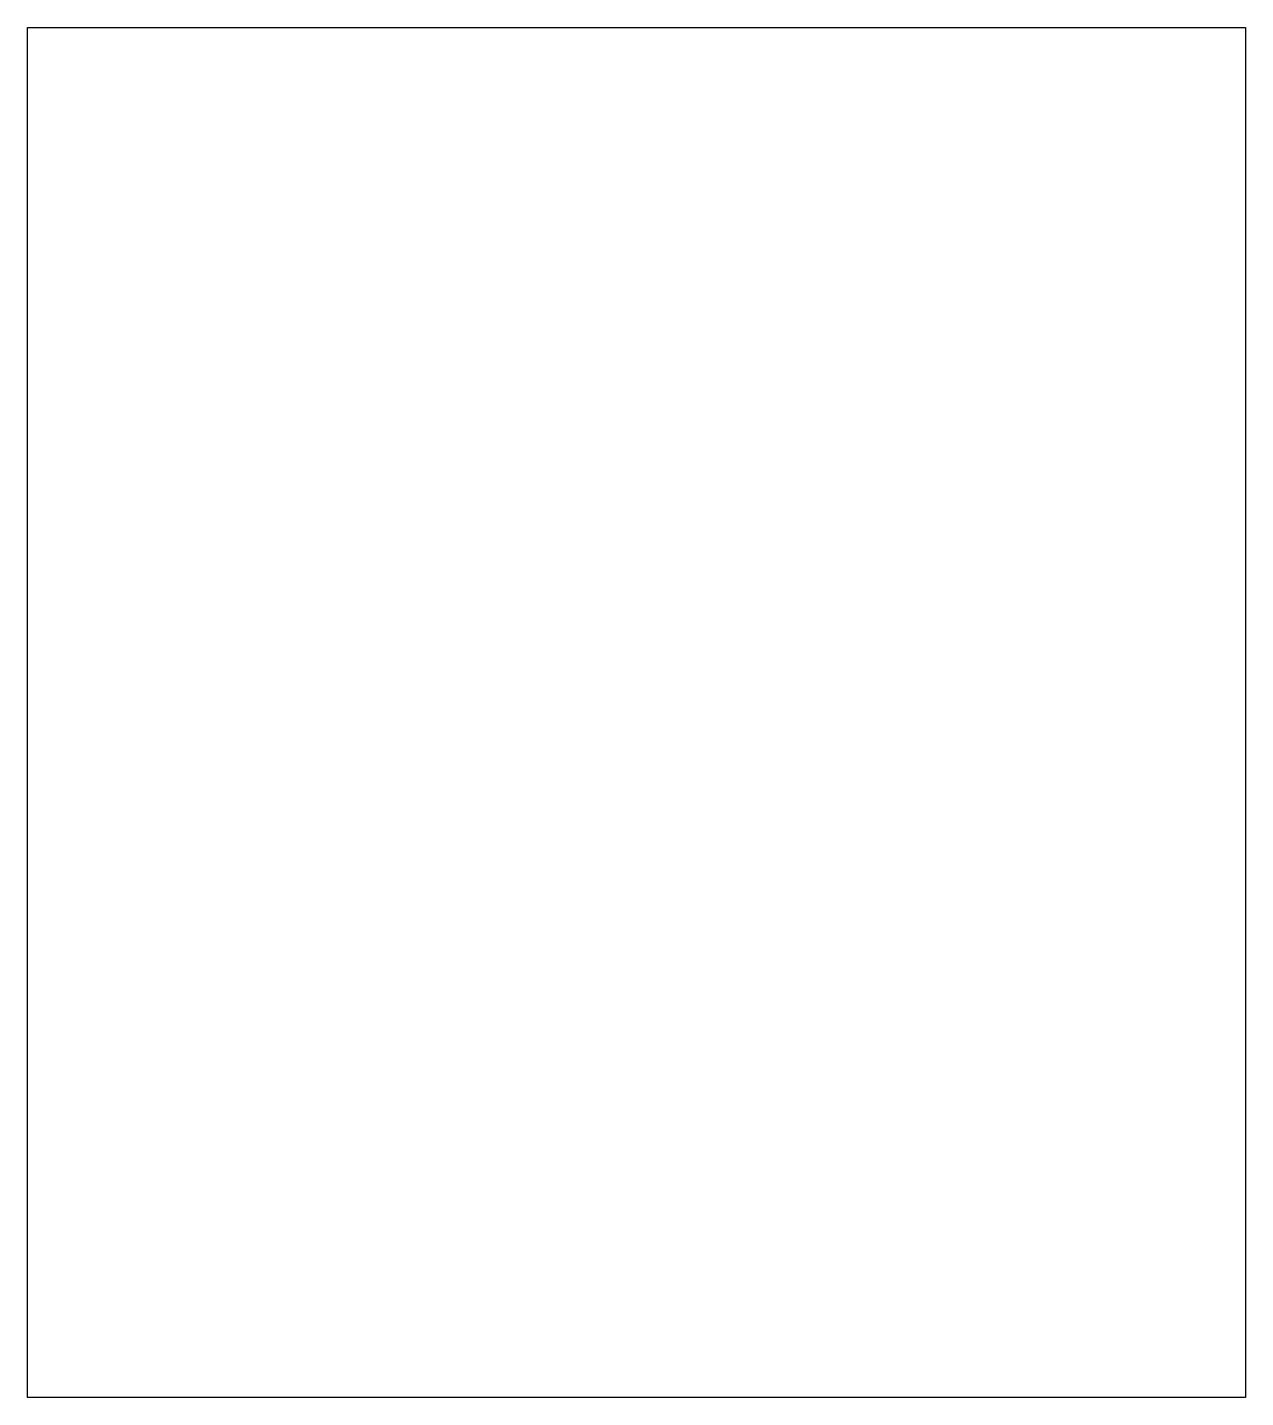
# Model space of a CAD drawing. Extents: x 0 to 16, y -9 to 9.
import ezdxf

# ---------------------------------------------------------------- set-up
doc = ezdxf.new("R2010")
doc.units = 0
doc.layers.add('LAYER_1', color=7, linetype='CONTINUOUS')

msp = doc.modelspace()

# ---------------------------------------------------------------- linework, layer by layer
at = {"layer": 'LAYER_1', "color": 250}
msp.add_lwpolyline([(16, -9), (0, -9), (0, 9), (16, 9), (16, -9)], dxfattribs=at)

doc.saveas('drawing.dxf')
